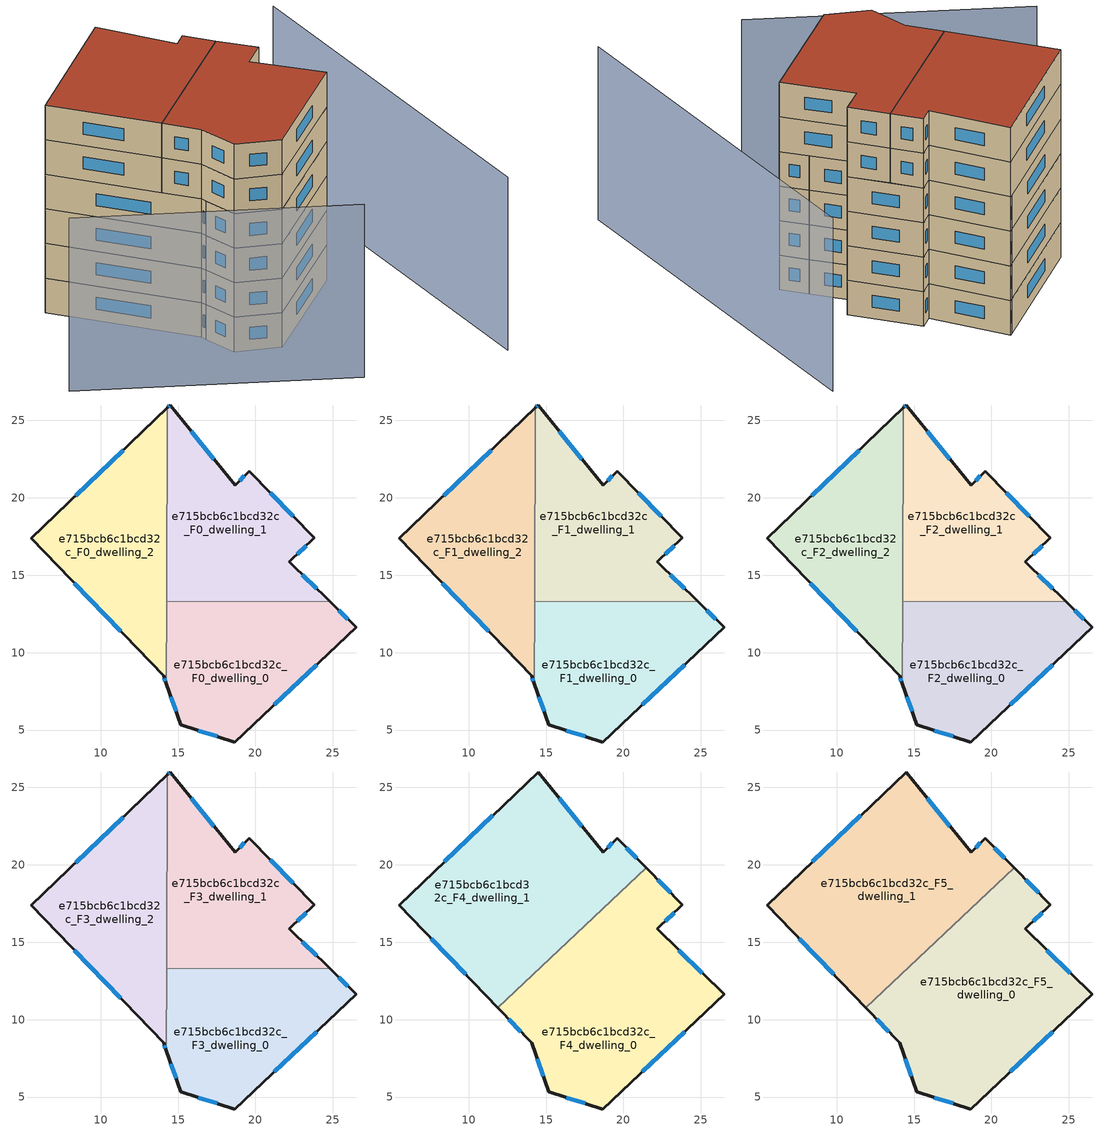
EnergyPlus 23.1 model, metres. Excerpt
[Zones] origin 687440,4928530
e715bcb6c1bcd32c_F0_dwelling_0
 floor ground (EU_floor_Construction): 26.51,11.64 18.67,4.23 15.18,5.33 14.24,8.01 14.26,13.32 24.82,13.28 z0
 wall outside (EU_wall_Construction): 14.24,8.01 15.18,5.33 18.67,4.23 26.51,11.64 24.82,13.28 z0:3
 wall to e715bcb6c1bcd32c_F0_dwelling_1 (EU_wall_Construction): 24.82,13.28 14.26,13.32 z0:3
 wall to e715bcb6c1bcd32c_F0_dwelling_2 (EU_wall_Construction): 14.26,13.32 14.24,8.01 z0:3
 window (EU_Window_Construction): 25.96,12.18 25.37,12.75 / 21.22,6.64 23.96,9.23 / 16.31,4.97 17.53,4.59 / 14.54,7.14 14.87,6.2 z0.98:2.02
e715bcb6c1bcd32c_F0_dwelling_1
 floor ground (EU_floor_Construction): 19.59,21.71 23.82,17.43 22.18,15.86 24.82,13.28 14.26,13.32 14.31,25.83 14.49,26 18.69,20.82 z0
 wall outside (EU_wall_Construction): 24.82,13.28 22.18,15.86 23.82,17.43 19.59,21.71 18.69,20.82 14.49,26 14.31,25.83 z0:3
 wall to e715bcb6c1bcd32c_F0_dwelling_2 (EU_wall_Construction): 14.3,25.83 14.26,13.32 z0:3
 window (EU_Window_Construction): 17.32,22.51 15.85,24.32 / 19.29,21.42 18.98,21.11 / 22.44,18.82 20.96,20.32 / 22.71,16.37 23.28,16.92 / 23.96,14.12 23.04,15.02 / 14.43,25.94 14.36,25.88 z0.98:2.02
e715bcb6c1bcd32c_F0_dwelling_2
 floor ground (EU_floor_Construction): 14.31,25.83 14.24,8.01 14.07,8.5 5.53,17.39 z0
 wall outside (EU_wall_Construction): 14.31,25.83 5.53,17.39 14.07,8.5 14.24,8.01 z0:3
 window (EU_Window_Construction): 14.12,8.34 14.18,8.17 / 8.3,14.5 11.29,11.39 / 11.45,23.08 8.38,20.13 z0.98:2.02
e715bcb6c1bcd32c_F1_dwelling_0
 floor to e715bcb6c1bcd32c_F0_dwelling_0 (EU_floor_Construction): 26.51,11.64 18.67,4.23 15.18,5.33 14.24,8.01 14.26,13.32 24.82,13.28 z3
 wall outside (EU_wall_Construction): 14.24,8.01 15.18,5.33 18.67,4.23 26.51,11.64 24.82,13.28 z3:6
 wall to e715bcb6c1bcd32c_F1_dwelling_1 (EU_wall_Construction): 24.82,13.28 14.26,13.32 z3:6
 wall to e715bcb6c1bcd32c_F1_dwelling_2 (EU_wall_Construction): 14.26,13.32 14.24,8.01 z3:6
 window (EU_Window_Construction): 25.96,12.18 25.37,12.75 / 21.22,6.64 23.96,9.23 / 16.31,4.97 17.53,4.59 / 14.54,7.14 14.87,6.2 z3.98:5.02
e715bcb6c1bcd32c_F1_dwelling_1
 floor to e715bcb6c1bcd32c_F0_dwelling_1 (EU_floor_Construction): 19.59,21.71 23.82,17.43 22.18,15.86 24.82,13.28 14.26,13.32 14.31,25.83 14.49,26 18.69,20.82 z3
 wall outside (EU_wall_Construction): 24.82,13.28 22.18,15.86 23.82,17.43 19.59,21.71 18.69,20.82 14.49,26 14.31,25.83 z3:6
 wall to e715bcb6c1bcd32c_F1_dwelling_2 (EU_wall_Construction): 14.3,25.83 14.26,13.32 z3:6
 window (EU_Window_Construction): 17.32,22.51 15.85,24.32 / 19.29,21.42 18.98,21.11 / 22.44,18.82 20.96,20.32 / 22.71,16.37 23.28,16.92 / 23.96,14.12 23.04,15.02 / 14.43,25.94 14.36,25.88 z3.98:5.02
e715bcb6c1bcd32c_F1_dwelling_2
 floor to e715bcb6c1bcd32c_F0_dwelling_2 (EU_floor_Construction): 14.31,25.83 14.24,8.01 14.07,8.5 5.53,17.39 z3
 wall outside (EU_wall_Construction): 14.31,25.83 5.53,17.39 14.07,8.5 14.24,8.01 z3:6
 window (EU_Window_Construction): 14.12,8.34 14.18,8.17 / 8.3,14.5 11.29,11.39 / 11.45,23.08 8.38,20.13 z3.98:5.02
e715bcb6c1bcd32c_F2_dwelling_0
 floor to e715bcb6c1bcd32c_F1_dwelling_0 (EU_floor_Construction): 26.51,11.64 18.67,4.23 15.18,5.33 14.24,8.01 14.26,13.32 24.82,13.28 z6
 wall outside (EU_wall_Construction): 14.24,8.01 15.18,5.33 18.67,4.23 26.51,11.64 24.82,13.28 z6:9
 wall to e715bcb6c1bcd32c_F2_dwelling_1 (EU_wall_Construction): 24.82,13.28 14.26,13.32 z6:9
 wall to e715bcb6c1bcd32c_F2_dwelling_2 (EU_wall_Construction): 14.26,13.32 14.24,8.01 z6:9
 window (EU_Window_Construction): 25.96,12.18 25.37,12.75 / 21.22,6.64 23.96,9.23 / 16.31,4.97 17.53,4.59 / 14.54,7.14 14.87,6.2 z6.98:8.02
e715bcb6c1bcd32c_F2_dwelling_1
 floor to e715bcb6c1bcd32c_F1_dwelling_1 (EU_floor_Construction): 19.59,21.71 23.82,17.43 22.18,15.86 24.82,13.28 14.26,13.32 14.31,25.83 14.49,26 18.69,20.82 z6
 wall outside (EU_wall_Construction): 24.82,13.28 22.18,15.86 23.82,17.43 19.59,21.71 18.69,20.82 14.49,26 14.31,25.83 z6:9
 wall to e715bcb6c1bcd32c_F2_dwelling_2 (EU_wall_Construction): 14.3,25.83 14.26,13.32 z6:9
 window (EU_Window_Construction): 17.32,22.51 15.85,24.32 / 19.29,21.42 18.98,21.11 / 22.44,18.82 20.96,20.32 / 22.71,16.37 23.28,16.92 / 23.96,14.12 23.04,15.02 / 14.43,25.94 14.36,25.88 z6.98:8.02
e715bcb6c1bcd32c_F2_dwelling_2
 floor to e715bcb6c1bcd32c_F1_dwelling_2 (EU_floor_Construction): 14.31,25.83 14.24,8.01 14.07,8.5 5.53,17.39 z6
 wall outside (EU_wall_Construction): 14.31,25.83 5.53,17.39 14.07,8.5 14.24,8.01 z6:9
 window (EU_Window_Construction): 14.12,8.34 14.18,8.17 / 8.3,14.5 11.29,11.39 / 11.45,23.08 8.38,20.13 z6.98:8.02
e715bcb6c1bcd32c_F3_dwelling_0
 floor to e715bcb6c1bcd32c_F2_dwelling_0 (EU_floor_Construction): 26.51,11.64 18.67,4.23 15.18,5.33 14.24,8.01 14.26,13.32 24.82,13.28 z9
 wall outside (EU_wall_Construction): 14.24,8.01 15.18,5.33 18.67,4.23 26.51,11.64 24.82,13.28 z9:12
 wall to e715bcb6c1bcd32c_F3_dwelling_1 (EU_wall_Construction): 24.82,13.28 14.26,13.32 z9:12
 wall to e715bcb6c1bcd32c_F3_dwelling_2 (EU_wall_Construction): 14.26,13.32 14.24,8.01 z9:12
 window (EU_Window_Construction): 25.96,12.18 25.37,12.75 / 21.22,6.64 23.96,9.23 / 16.31,4.97 17.53,4.59 / 14.54,7.14 14.87,6.2 z9.98:11.02
e715bcb6c1bcd32c_F3_dwelling_1
 floor to e715bcb6c1bcd32c_F2_dwelling_1 (EU_floor_Construction): 19.59,21.71 23.82,17.43 22.18,15.86 24.82,13.28 14.26,13.32 14.31,25.83 14.49,26 18.69,20.82 z9
 wall outside (EU_wall_Construction): 24.82,13.28 22.18,15.86 23.82,17.43 19.59,21.71 18.69,20.82 14.49,26 14.31,25.83 z9:12
 wall to e715bcb6c1bcd32c_F3_dwelling_2 (EU_wall_Construction): 14.3,25.83 14.26,13.32 z9:12
 window (EU_Window_Construction): 17.32,22.51 15.85,24.32 / 19.29,21.42 18.98,21.11 / 22.44,18.82 20.96,20.32 / 22.71,16.37 23.28,16.92 / 23.96,14.12 23.04,15.02 / 14.43,25.94 14.36,25.88 z9.98:11.02
e715bcb6c1bcd32c_F3_dwelling_2
 floor to e715bcb6c1bcd32c_F2_dwelling_2 (EU_floor_Construction): 14.31,25.83 14.24,8.01 14.07,8.5 5.53,17.39 z9
 wall outside (EU_wall_Construction): 14.31,25.83 5.53,17.39 14.07,8.5 14.24,8.01 z9:12
 window (EU_Window_Construction): 14.12,8.34 14.18,8.17 / 8.3,14.5 11.29,11.39 / 11.45,23.08 8.38,20.13 z9.98:11.02
e715bcb6c1bcd32c_F4_dwelling_0
 floor to e715bcb6c1bcd32c_F3_dwelling_0 (EU_floor_Construction): 26.51,11.64 18.67,4.23 15.18,5.33 14.24,8.01 14.26,13 14.6,13.32 24.82,13.28 z12
 floor to e715bcb6c1bcd32c_F3_dwelling_1 (EU_floor_Construction): 23.82,17.43 22.18,15.86 24.82,13.28 14.6,13.32 21.46,19.81 z12
 floor to e715bcb6c1bcd32c_F3_dwelling_2 (EU_floor_Construction): 14.26,13 14.24,8.01 14.07,8.5 11.89,10.77 z12
 wall outside (EU_wall_Construction): 11.89,10.76 14.07,8.5 15.18,5.33 18.67,4.23 26.51,11.64 22.18,15.86 23.82,17.43 21.46,19.81 z12:15
 wall to e715bcb6c1bcd32c_F4_dwelling_1 (EU_wall_Construction): 21.46,19.81 11.89,10.76 z12:15
 window (EU_Window_Construction): 16.31,4.97 17.53,4.59 / 14.43,7.47 14.82,6.36 / 12.6,10.03 13.36,9.24 / 23.05,18.21 22.23,19.04 / 22.71,16.37 23.28,16.92 / 25.1,13.01 23.58,14.49 / 21.22,6.64 23.96,9.23 z12.98:14.02
e715bcb6c1bcd32c_F4_dwelling_1
 floor to e715bcb6c1bcd32c_F3_dwelling_1 (EU_floor_Construction): 19.59,21.71 21.46,19.81 14.6,13.32 14.26,13.32 14.31,25.83 14.49,26 18.69,20.82 z12
 floor to e715bcb6c1bcd32c_F3_dwelling_2 (EU_floor_Construction): 14.31,25.83 14.26,13 11.89,10.77 5.53,17.39 z12
 floor to e715bcb6c1bcd32c_F3_dwelling_0 (EU_floor_Construction): 14.6,13.32 14.26,13 14.26,13.32 z12
 wall outside (EU_wall_Construction): 21.46,19.81 19.59,21.71 18.69,20.82 14.49,26 5.53,17.39 11.89,10.76 z12:15
 window (EU_Window_Construction): 17.32,22.51 15.85,24.32 / 19.29,21.42 18.98,21.11 / 20.85,20.43 20.2,21.09 / 7.6,15.24 9.82,12.92 / 11.57,23.2 8.44,20.19 z12.98:14.02
e715bcb6c1bcd32c_F5_dwelling_0
 floor to e715bcb6c1bcd32c_F4_dwelling_0 (EU_floor_Construction): 23.82,17.43 22.18,15.86 26.51,11.64 18.67,4.23 15.18,5.33 14.07,8.5 11.89,10.76 21.46,19.81 z15
 wall outside (EU_wall_Construction): 11.89,10.76 14.07,8.5 15.18,5.33 18.67,4.23 26.51,11.64 22.18,15.86 23.82,17.43 21.46,19.81 z15:18
 wall to e715bcb6c1bcd32c_F5_dwelling_1 (EU_wall_Construction): 21.46,19.81 11.89,10.76 z15:18
 window (EU_Window_Construction): 16.31,4.97 17.53,4.59 / 14.43,7.47 14.82,6.36 / 12.6,10.03 13.36,9.24 / 23.05,18.21 22.23,19.04 / 22.71,16.37 23.28,16.92 / 25.1,13.01 23.58,14.49 / 21.22,6.64 23.96,9.23 z15.98:17.02
 roof outside (EU_roof_Construction): 26.51,11.64 22.18,15.86 23.82,17.43 21.46,19.81 11.89,10.76 14.07,8.5 15.18,5.33 18.67,4.23 z18
e715bcb6c1bcd32c_F5_dwelling_1
 floor to e715bcb6c1bcd32c_F4_dwelling_1 (EU_floor_Construction): 19.59,21.71 21.46,19.81 11.89,10.76 5.53,17.39 14.49,26 18.69,20.82 z15
 wall outside (EU_wall_Construction): 21.46,19.81 19.59,21.71 18.69,20.82 14.49,26 5.53,17.39 11.89,10.76 z15:18
 window (EU_Window_Construction): 17.32,22.51 15.85,24.32 / 19.29,21.42 18.98,21.11 / 20.85,20.43 20.2,21.09 / 7.6,15.24 9.82,12.92 / 11.57,23.2 8.44,20.19 z15.98:17.02
 roof outside (EU_roof_Construction): 21.46,19.81 19.59,21.71 18.69,20.82 14.49,26 5.53,17.39 11.89,10.76 z18
shading: 1.44,6.06 21.94,-2.7 / 33.4,-4.22 30.29,27.07 z0:15
[Building]
EU S2 Campaign: North Axis=0; Terrain=City; Solar Distribution=FullExterior
[Site:Location]
Bologna: Latitude=44.5; Longitude=11.25; Time Zone=1; Elevation=37
[SizingPeriod:WeatherFileDays]
AnnualSizingPeriod: Begin Month=1; Begin Day of Month=1; End Month=12; End Day of Month=31; Day of Week for Start Day=Monday; Use Weather File Daylight Saving Period=No; Use Weather File Rain and Snow Indicators=No
[MATERIAL]
EU_InternalMass_Material: Roughness=MediumRough; Thickness=0.1; Conductivity=1; Density=1800; Specific Heat=900; Thermal Absorptance=0.9; Solar Absorptance=0.7; Visible Absorptance=0.7
[MATERIAL:NOMASS] Roughness=MediumRough; Thermal Absorptance=0.9; Solar Absorptance=0.7; Visible Absorptance=0.7
Name | Thermal Resistance
EU_wall_NoMass | 0.905828
EU_roof_NoMass | 0.37593
EU_floor_NoMass | 0.67114
[WINDOWMATERIAL:SIMPLEGLAZINGSYSTEM]
EU_Window_SimpleGlazing: UFactor=4.52486; Solar Heat Gain Coefficient=0.85; Visible Transmittance=0.85
[CONSTRUCTION]
EU_wall_Construction: EU_wall_NoMass
EU_roof_Construction: EU_roof_NoMass
EU_floor_Construction: EU_floor_NoMass
EU_InternalMass_Construction: EU_InternalMass_Material
EU_Window_Construction: EU_Window_SimpleGlazing
[ZONE] Type=1; Multiplier=1; Ceiling Height=autocalculate; Floor Area=autocalculate; Part of Total Floor Area=Yes
Name | Volume
e715bcb6c1bcd32c_F0_dwelling_0; e715bcb6c1bcd32c_F1_dwelling_0; e715bcb6c1bcd32c_F2_dwelling_0; e715bcb6c1bcd32c_F3_dwelling_0 | 229.745
e715bcb6c1bcd32c_F4_dwelling_0; e715bcb6c1bcd32c_F5_dwelling_0 | 344.604
e715bcb6c1bcd32c_F0_dwelling_1; e715bcb6c1bcd32c_F1_dwelling_1; e715bcb6c1bcd32c_F2_dwelling_1; e715bcb6c1bcd32c_F3_dwelling_1 | 229.731
e715bcb6c1bcd32c_F4_dwelling_1; e715bcb6c1bcd32c_F5_dwelling_1 | 344.621
e715bcb6c1bcd32c_F0_dwelling_2; e715bcb6c1bcd32c_F1_dwelling_2; e715bcb6c1bcd32c_F2_dwelling_2; e715bcb6c1bcd32c_F3_dwelling_2 | 229.741
[INTERNALMASS] Construction=EU_InternalMass_Construction
Name | Zone or ZoneList | Surface Area
e715bcb6c1bcd32c_F0_dwelling_0_EU_InternalMass | e715bcb6c1bcd32c_F0_dwelling_0 | 76.5819
e715bcb6c1bcd32c_F0_dwelling_1_EU_InternalMass | e715bcb6c1bcd32c_F0_dwelling_1 | 76.5792
e715bcb6c1bcd32c_F0_dwelling_2_EU_InternalMass | e715bcb6c1bcd32c_F0_dwelling_2 | 76.5802
e715bcb6c1bcd32c_F1_dwelling_0_EU_InternalMass | e715bcb6c1bcd32c_F1_dwelling_0 | 76.5819
e715bcb6c1bcd32c_F1_dwelling_1_EU_InternalMass | e715bcb6c1bcd32c_F1_dwelling_1 | 76.5792
e715bcb6c1bcd32c_F1_dwelling_2_EU_InternalMass | e715bcb6c1bcd32c_F1_dwelling_2 | 76.5802
e715bcb6c1bcd32c_F2_dwelling_0_EU_InternalMass | e715bcb6c1bcd32c_F2_dwelling_0 | 76.5819
e715bcb6c1bcd32c_F2_dwelling_1_EU_InternalMass | e715bcb6c1bcd32c_F2_dwelling_1 | 76.5792
e715bcb6c1bcd32c_F2_dwelling_2_EU_InternalMass | e715bcb6c1bcd32c_F2_dwelling_2 | 76.5802
e715bcb6c1bcd32c_F3_dwelling_0_EU_InternalMass | e715bcb6c1bcd32c_F3_dwelling_0 | 76.5819
e715bcb6c1bcd32c_F3_dwelling_1_EU_InternalMass | e715bcb6c1bcd32c_F3_dwelling_1 | 76.5792
e715bcb6c1bcd32c_F3_dwelling_2_EU_InternalMass | e715bcb6c1bcd32c_F3_dwelling_2 | 76.5802
e715bcb6c1bcd32c_F4_dwelling_0_EU_InternalMass | e715bcb6c1bcd32c_F4_dwelling_0 | 114.87
e715bcb6c1bcd32c_F4_dwelling_1_EU_InternalMass | e715bcb6c1bcd32c_F4_dwelling_1 | 114.875
e715bcb6c1bcd32c_F5_dwelling_0_EU_InternalMass | e715bcb6c1bcd32c_F5_dwelling_0 | 114.87
e715bcb6c1bcd32c_F5_dwelling_1_EU_InternalMass | e715bcb6c1bcd32c_F5_dwelling_1 | 114.875
[OTHEREQUIPMENT] Fuel Type=Electricity; Design Level Calculation Method=Watts/Area; Power per Zone Floor Area=1; Fraction Latent=0; Fraction Radiant=0; Fraction Lost=0; Carbon Dioxide Generation Rate=0; EndUse Subcategory=EU_Step8_InternalGains
Name | Zone or ZoneList or Space or SpaceList | Schedule
EU_Step8_InternalGain_e715bcb6c1bcd32c_F0_dwelling_0_f000 | e715bcb6c1bcd32c_F0_dwelling_0 | EU_Step8_GainSchedule_e715bcb6c1bcd32c_F0_dwelling_0_f000
EU_Step8_InternalGain_e715bcb6c1bcd32c_F0_dwelling_1_f000 | e715bcb6c1bcd32c_F0_dwelling_1 | EU_Step8_GainSchedule_e715bcb6c1bcd32c_F0_dwelling_1_f000
EU_Step8_InternalGain_e715bcb6c1bcd32c_F0_dwelling_2_f000 | e715bcb6c1bcd32c_F0_dwelling_2 | EU_Step8_GainSchedule_e715bcb6c1bcd32c_F0_dwelling_2_f000
EU_Step8_InternalGain_e715bcb6c1bcd32c_F1_dwelling_0_f000 | e715bcb6c1bcd32c_F1_dwelling_0 | EU_Step8_GainSchedule_e715bcb6c1bcd32c_F1_dwelling_0_f000
EU_Step8_InternalGain_e715bcb6c1bcd32c_F1_dwelling_1_f000 | e715bcb6c1bcd32c_F1_dwelling_1 | EU_Step8_GainSchedule_e715bcb6c1bcd32c_F1_dwelling_1_f000
EU_Step8_InternalGain_e715bcb6c1bcd32c_F1_dwelling_2_f000 | e715bcb6c1bcd32c_F1_dwelling_2 | EU_Step8_GainSchedule_e715bcb6c1bcd32c_F1_dwelling_2_f000
EU_Step8_InternalGain_e715bcb6c1bcd32c_F2_dwelling_0_f000 | e715bcb6c1bcd32c_F2_dwelling_0 | EU_Step8_GainSchedule_e715bcb6c1bcd32c_F2_dwelling_0_f000
EU_Step8_InternalGain_e715bcb6c1bcd32c_F2_dwelling_1_f000 | e715bcb6c1bcd32c_F2_dwelling_1 | EU_Step8_GainSchedule_e715bcb6c1bcd32c_F2_dwelling_1_f000
EU_Step8_InternalGain_e715bcb6c1bcd32c_F2_dwelling_2_f000 | e715bcb6c1bcd32c_F2_dwelling_2 | EU_Step8_GainSchedule_e715bcb6c1bcd32c_F2_dwelling_2_f000
EU_Step8_InternalGain_e715bcb6c1bcd32c_F3_dwelling_0_f000 | e715bcb6c1bcd32c_F3_dwelling_0 | EU_Step8_GainSchedule_e715bcb6c1bcd32c_F3_dwelling_0_f000
EU_Step8_InternalGain_e715bcb6c1bcd32c_F3_dwelling_1_f000 | e715bcb6c1bcd32c_F3_dwelling_1 | EU_Step8_GainSchedule_e715bcb6c1bcd32c_F3_dwelling_1_f000
EU_Step8_InternalGain_e715bcb6c1bcd32c_F3_dwelling_2_f000 | e715bcb6c1bcd32c_F3_dwelling_2 | EU_Step8_GainSchedule_e715bcb6c1bcd32c_F3_dwelling_2_f000
EU_Step8_InternalGain_e715bcb6c1bcd32c_F4_dwelling_0_f000 | e715bcb6c1bcd32c_F4_dwelling_0 | EU_Step8_GainSchedule_e715bcb6c1bcd32c_F4_dwelling_0_f000
EU_Step8_InternalGain_e715bcb6c1bcd32c_F4_dwelling_1_f000 | e715bcb6c1bcd32c_F4_dwelling_1 | EU_Step8_GainSchedule_e715bcb6c1bcd32c_F4_dwelling_1_f000
EU_Step8_InternalGain_e715bcb6c1bcd32c_F5_dwelling_0_f000 | e715bcb6c1bcd32c_F5_dwelling_0 | EU_Step8_GainSchedule_e715bcb6c1bcd32c_F5_dwelling_0_f000
EU_Step8_InternalGain_e715bcb6c1bcd32c_F5_dwelling_1_f000 | e715bcb6c1bcd32c_F5_dwelling_1 | EU_Step8_GainSchedule_e715bcb6c1bcd32c_F5_dwelling_1_f000
[ZONEVENTILATION:DESIGNFLOWRATE] Schedule=EU_AlwaysOn; Design Flow Rate Calculation Method=AirChanges/Hour; Air Changes per Hour=0.73129; Ventilation Type=Natural; Fan Pressure Rise=0; Fan Total Efficiency=1; Constant Term Coefficient=1; Temperature Term Coefficient=0; Velocity Term Coefficient=0; Velocity Squared Term Coefficient=0; Minimum Indoor Temperature=-100; Maximum Indoor Temperature=100; Delta Temperature=-100; Minimum Outdoor Temperature=-100; Maximum Outdoor Temperature=100; Maximum Wind Speed=40
Name | Zone or ZoneList or Space or SpaceList
EU_ConstantAir_e715bcb6c1bcd32c_F0_dwelling_0 | e715bcb6c1bcd32c_F0_dwelling_0
EU_ConstantAir_e715bcb6c1bcd32c_F0_dwelling_1 | e715bcb6c1bcd32c_F0_dwelling_1
EU_ConstantAir_e715bcb6c1bcd32c_F0_dwelling_2 | e715bcb6c1bcd32c_F0_dwelling_2
EU_ConstantAir_e715bcb6c1bcd32c_F1_dwelling_0 | e715bcb6c1bcd32c_F1_dwelling_0
EU_ConstantAir_e715bcb6c1bcd32c_F1_dwelling_1 | e715bcb6c1bcd32c_F1_dwelling_1
EU_ConstantAir_e715bcb6c1bcd32c_F1_dwelling_2 | e715bcb6c1bcd32c_F1_dwelling_2
EU_ConstantAir_e715bcb6c1bcd32c_F2_dwelling_0 | e715bcb6c1bcd32c_F2_dwelling_0
EU_ConstantAir_e715bcb6c1bcd32c_F2_dwelling_1 | e715bcb6c1bcd32c_F2_dwelling_1
EU_ConstantAir_e715bcb6c1bcd32c_F2_dwelling_2 | e715bcb6c1bcd32c_F2_dwelling_2
EU_ConstantAir_e715bcb6c1bcd32c_F3_dwelling_0 | e715bcb6c1bcd32c_F3_dwelling_0
EU_ConstantAir_e715bcb6c1bcd32c_F3_dwelling_1 | e715bcb6c1bcd32c_F3_dwelling_1
EU_ConstantAir_e715bcb6c1bcd32c_F3_dwelling_2 | e715bcb6c1bcd32c_F3_dwelling_2
EU_ConstantAir_e715bcb6c1bcd32c_F4_dwelling_0 | e715bcb6c1bcd32c_F4_dwelling_0
EU_ConstantAir_e715bcb6c1bcd32c_F4_dwelling_1 | e715bcb6c1bcd32c_F4_dwelling_1
EU_ConstantAir_e715bcb6c1bcd32c_F5_dwelling_0 | e715bcb6c1bcd32c_F5_dwelling_0
EU_ConstantAir_e715bcb6c1bcd32c_F5_dwelling_1 | e715bcb6c1bcd32c_F5_dwelling_1
[HVACTEMPLATE:THERMOSTAT] Constant Heating Setpoint=20; Constant Cooling Setpoint=50
EU_HeatOnly_e715bcb6c1bcd32c_F0_dwelling_0; EU_HeatOnly_e715bcb6c1bcd32c_F0_dwelling_1; EU_HeatOnly_e715bcb6c1bcd32c_F0_dwelling_2; EU_HeatOnly_e715bcb6c1bcd32c_F1_dwelling_0; EU_HeatOnly_e715bcb6c1bcd32c_F1_dwelling_1; EU_HeatOnly_e715bcb6c1bcd32c_F1_dwelling_2; EU_HeatOnly_e715bcb6c1bcd32c_F2_dwelling_0; EU_HeatOnly_e715bcb6c1bcd32c_F2_dwelling_1; EU_HeatOnly_e715bcb6c1bcd32c_F2_dwelling_2; EU_HeatOnly_e715bcb6c1bcd32c_F3_dwelling_0; EU_HeatOnly_e715bcb6c1bcd32c_F3_dwelling_1; EU_HeatOnly_e715bcb6c1bcd32c_F3_dwelling_2; EU_HeatOnly_e715bcb6c1bcd32c_F4_dwelling_0; EU_HeatOnly_e715bcb6c1bcd32c_F4_dwelling_1; EU_HeatOnly_e715bcb6c1bcd32c_F5_dwelling_0; EU_HeatOnly_e715bcb6c1bcd32c_F5_dwelling_1
[HVACTEMPLATE:ZONE:IDEALLOADSAIRSYSTEM] System Availability Schedule=EU_AlwaysOn; Maximum Heating Supply Air Temperature=50; Minimum Cooling Supply Air Temperature=13; Maximum Heating Supply Air Humidity Ratio=0.0156; Minimum Cooling Supply Air Humidity Ratio=0.0077; Heating Limit=NoLimit; Cooling Limit=NoLimit; Heating Availability Schedule=EU_AlwaysOn; Cooling Availability Schedule=EU_CoolingOff; Dehumidification Control Type=ConstantSensibleHeatRatio; Cooling Sensible Heat Ratio=0.7; Dehumidification Setpoint=60; Humidification Control Type=None; Humidification Setpoint=30; Outdoor Air Method=None; Outdoor Air Flow Rate per Person=0.00944; Outdoor Air Flow Rate per Zone Floor Area=0; Outdoor Air Flow Rate per Zone=0; Demand Controlled Ventilation Type=None; Outdoor Air Economizer Type=NoEconomizer; Heat Recovery Type=None; Sensible Heat Recovery Effectiveness=0.7; Latent Heat Recovery Effectiveness=0.65
Name | Template Thermostat
e715bcb6c1bcd32c_F0_dwelling_0 | EU_HeatOnly_e715bcb6c1bcd32c_F0_dwelling_0
e715bcb6c1bcd32c_F0_dwelling_1 | EU_HeatOnly_e715bcb6c1bcd32c_F0_dwelling_1
e715bcb6c1bcd32c_F0_dwelling_2 | EU_HeatOnly_e715bcb6c1bcd32c_F0_dwelling_2
e715bcb6c1bcd32c_F1_dwelling_0 | EU_HeatOnly_e715bcb6c1bcd32c_F1_dwelling_0
e715bcb6c1bcd32c_F1_dwelling_1 | EU_HeatOnly_e715bcb6c1bcd32c_F1_dwelling_1
e715bcb6c1bcd32c_F1_dwelling_2 | EU_HeatOnly_e715bcb6c1bcd32c_F1_dwelling_2
e715bcb6c1bcd32c_F2_dwelling_0 | EU_HeatOnly_e715bcb6c1bcd32c_F2_dwelling_0
e715bcb6c1bcd32c_F2_dwelling_1 | EU_HeatOnly_e715bcb6c1bcd32c_F2_dwelling_1
e715bcb6c1bcd32c_F2_dwelling_2 | EU_HeatOnly_e715bcb6c1bcd32c_F2_dwelling_2
e715bcb6c1bcd32c_F3_dwelling_0 | EU_HeatOnly_e715bcb6c1bcd32c_F3_dwelling_0
e715bcb6c1bcd32c_F3_dwelling_1 | EU_HeatOnly_e715bcb6c1bcd32c_F3_dwelling_1
e715bcb6c1bcd32c_F3_dwelling_2 | EU_HeatOnly_e715bcb6c1bcd32c_F3_dwelling_2
e715bcb6c1bcd32c_F4_dwelling_0 | EU_HeatOnly_e715bcb6c1bcd32c_F4_dwelling_0
e715bcb6c1bcd32c_F4_dwelling_1 | EU_HeatOnly_e715bcb6c1bcd32c_F4_dwelling_1
e715bcb6c1bcd32c_F5_dwelling_0 | EU_HeatOnly_e715bcb6c1bcd32c_F5_dwelling_0
e715bcb6c1bcd32c_F5_dwelling_1 | EU_HeatOnly_e715bcb6c1bcd32c_F5_dwelling_1
[SIZING:ZONE] Zone Cooling Design Supply Air Temperature Input Method=SupplyAirTemperature; Zone Cooling Design Supply Air Temperature=13; Zone Heating Design Supply Air Temperature Input Method=SupplyAirTemperature; Zone Heating Design Supply Air Temperature=50; Zone Cooling Design Supply Air Humidity Ratio=0.008; Zone Heating Design Supply Air Humidity Ratio=0.008; Cooling Design Air Flow Method=DesignDay; Cooling Design Air Flow Rate=0; Cooling Minimum Air Flow per Zone Floor Area=0.000762; Cooling Minimum Air Flow=0; Cooling Minimum Air Flow Fraction=0.2; Heating Design Air Flow Method=DesignDay; Heating Design Air Flow Rate=0; Heating Maximum Air Flow per Zone Floor Area=0.002032; Heating Maximum Air Flow=0.141576; Heating Maximum Air Flow Fraction=0.3; Account for Dedicated Outdoor Air System=No; Dedicated Outdoor Air System Control Strategy=NeutralSupplyAir; Dedicated Outdoor Air Low Setpoint Temperature for Design=autosize; Dedicated Outdoor Air High Setpoint Temperature for Design=autosize; Zone Load Sizing Method=Sensible Load Only No Latent Load; Zone Latent Cooling Design Supply Air Humidity Ratio Input Method=HumidityRatioDifference; Zone Cooling Design Supply Air Humidity Ratio Difference=0.005; Zone Latent Heating Design Supply Air Humidity Ratio Input Method=HumidityRatioDifference; Zone Humidification Design Supply Air Humidity Ratio Difference=0.005
e715bcb6c1bcd32c_F0_dwelling_0; e715bcb6c1bcd32c_F0_dwelling_1; e715bcb6c1bcd32c_F0_dwelling_2; e715bcb6c1bcd32c_F1_dwelling_0; e715bcb6c1bcd32c_F1_dwelling_1; e715bcb6c1bcd32c_F1_dwelling_2; e715bcb6c1bcd32c_F2_dwelling_0; e715bcb6c1bcd32c_F2_dwelling_1; e715bcb6c1bcd32c_F2_dwelling_2; e715bcb6c1bcd32c_F3_dwelling_0; e715bcb6c1bcd32c_F3_dwelling_1; e715bcb6c1bcd32c_F3_dwelling_2; e715bcb6c1bcd32c_F4_dwelling_0; e715bcb6c1bcd32c_F4_dwelling_1; e715bcb6c1bcd32c_F5_dwelling_0; e715bcb6c1bcd32c_F5_dwelling_1
[SCHEDULE:CONSTANT]
Name | Hourly Value
EU_AlwaysOn | 1
EU_CoolingOff | 0
[SCHEDULE:FILE] Column Number=1; Rows to Skip at Top=0; Number of Hours of Data=8760; Column Separator=Comma; Interpolate to Timestep=No; Minutes per Item=60; Adjust Schedule for Daylight Savings=Yes
Name | File
EU_Step8_GainSchedule_e715bcb6c1bcd32c_F0_dwelling_0_f000 | ../../schedules/e715bcb6c1bcd32c/e715bcb6c1bcd32c_F0_dwelling_0_f000_gain.csv
EU_Step8_GainSchedule_e715bcb6c1bcd32c_F0_dwelling_1_f000 | ../../schedules/e715bcb6c1bcd32c/e715bcb6c1bcd32c_F0_dwelling_1_f000_gain.csv
EU_Step8_GainSchedule_e715bcb6c1bcd32c_F0_dwelling_2_f000 | ../../schedules/e715bcb6c1bcd32c/e715bcb6c1bcd32c_F0_dwelling_2_f000_gain.csv
EU_Step8_GainSchedule_e715bcb6c1bcd32c_F1_dwelling_0_f000 | ../../schedules/e715bcb6c1bcd32c/e715bcb6c1bcd32c_F1_dwelling_0_f000_gain.csv
EU_Step8_GainSchedule_e715bcb6c1bcd32c_F1_dwelling_1_f000 | ../../schedules/e715bcb6c1bcd32c/e715bcb6c1bcd32c_F1_dwelling_1_f000_gain.csv
EU_Step8_GainSchedule_e715bcb6c1bcd32c_F1_dwelling_2_f000 | ../../schedules/e715bcb6c1bcd32c/e715bcb6c1bcd32c_F1_dwelling_2_f000_gain.csv
EU_Step8_GainSchedule_e715bcb6c1bcd32c_F2_dwelling_0_f000 | ../../schedules/e715bcb6c1bcd32c/e715bcb6c1bcd32c_F2_dwelling_0_f000_gain.csv
EU_Step8_GainSchedule_e715bcb6c1bcd32c_F2_dwelling_1_f000 | ../../schedules/e715bcb6c1bcd32c/e715bcb6c1bcd32c_F2_dwelling_1_f000_gain.csv
EU_Step8_GainSchedule_e715bcb6c1bcd32c_F2_dwelling_2_f000 | ../../schedules/e715bcb6c1bcd32c/e715bcb6c1bcd32c_F2_dwelling_2_f000_gain.csv
EU_Step8_GainSchedule_e715bcb6c1bcd32c_F3_dwelling_0_f000 | ../../schedules/e715bcb6c1bcd32c/e715bcb6c1bcd32c_F3_dwelling_0_f000_gain.csv
EU_Step8_GainSchedule_e715bcb6c1bcd32c_F3_dwelling_1_f000 | ../../schedules/e715bcb6c1bcd32c/e715bcb6c1bcd32c_F3_dwelling_1_f000_gain.csv
EU_Step8_GainSchedule_e715bcb6c1bcd32c_F3_dwelling_2_f000 | ../../schedules/e715bcb6c1bcd32c/e715bcb6c1bcd32c_F3_dwelling_2_f000_gain.csv
EU_Step8_GainSchedule_e715bcb6c1bcd32c_F4_dwelling_0_f000 | ../../schedules/e715bcb6c1bcd32c/e715bcb6c1bcd32c_F4_dwelling_0_f000_gain.csv
EU_Step8_GainSchedule_e715bcb6c1bcd32c_F4_dwelling_1_f000 | ../../schedules/e715bcb6c1bcd32c/e715bcb6c1bcd32c_F4_dwelling_1_f000_gain.csv
EU_Step8_GainSchedule_e715bcb6c1bcd32c_F5_dwelling_0_f000 | ../../schedules/e715bcb6c1bcd32c/e715bcb6c1bcd32c_F5_dwelling_0_f000_gain.csv
EU_Step8_GainSchedule_e715bcb6c1bcd32c_F5_dwelling_1_f000 | ../../schedules/e715bcb6c1bcd32c/e715bcb6c1bcd32c_F5_dwelling_1_f000_gain.csv
